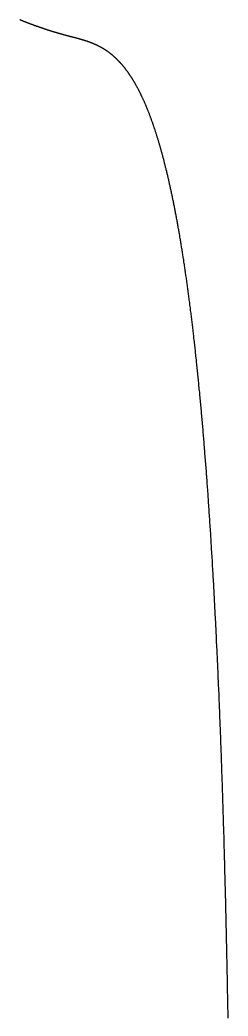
# Model space of a CAD drawing. Header units: millimetres. Extents: x 88 to 97873, y 32 to 55088.
# Drawn here: x 48000.1 to 48021.3, y 5044 to 5145.4 of the extents above; entities that cross this region are included whole.
import ezdxf

# ---------------------------------------------------------------- set-up
doc = ezdxf.new("R2010")
doc.units = ezdxf.units.MM
doc.header["$LTSCALE"] = 0.3

msp = doc.modelspace()

# ---------------------------------------------------------------- linework, layer by layer
for p, q in [((48000.11, 5145.39), (48000.09, 5145.4)), ((48000.14, 5145.38), (48000.11, 5145.39)), ((48000.16, 5145.38), (48000.14, 5145.38)), ((48000.18, 5145.37), (48000.16, 5145.38)), ((48000.2, 5145.36), (48000.18, 5145.37)), ((48000.22, 5145.35), (48000.2, 5145.36)), ((48000.24, 5145.34), (48000.22, 5145.35)), ((48000.26, 5145.33), (48000.24, 5145.34)), ((48000.28, 5145.33), (48000.26, 5145.33)), ((48000.3, 5145.32), (48000.28, 5145.33)), ((48000.32, 5145.31), (48000.3, 5145.32)), ((48000.34, 5145.3), (48000.32, 5145.31)), ((48000.36, 5145.29), (48000.34, 5145.3)), ((48000.38, 5145.29), (48000.36, 5145.29)), ((48000.4, 5145.28), (48000.38, 5145.29)), ((48000.42, 5145.27), (48000.4, 5145.28)), ((48000.44, 5145.26), (48000.42, 5145.27)), ((48000.46, 5145.25), (48000.44, 5145.26)), ((48000.48, 5145.24), (48000.46, 5145.25)), ((48000.5, 5145.24), (48000.48, 5145.24)), ((48000.52, 5145.23), (48000.5, 5145.24)), ((48000.54, 5145.22), (48000.52, 5145.23)), ((48000.56, 5145.21), (48000.54, 5145.22)), ((48000.59, 5145.2), (48000.56, 5145.21)), ((48000.61, 5145.2), (48000.59, 5145.2)), ((48000.63, 5145.19), (48000.61, 5145.2)), ((48000.65, 5145.18), (48000.63, 5145.19)), ((48000.67, 5145.17), (48000.65, 5145.18)), ((48000.69, 5145.16), (48000.67, 5145.17)), ((48000.71, 5145.16), (48000.69, 5145.16)), ((48000.73, 5145.15), (48000.71, 5145.16)), ((48000.75, 5145.14), (48000.73, 5145.15)), ((48000.77, 5145.13), (48000.75, 5145.14)), ((48000.79, 5145.12), (48000.77, 5145.13)), ((48000.81, 5145.12), (48000.79, 5145.12)), ((48000.83, 5145.11), (48000.81, 5145.12)), ((48000.85, 5145.1), (48000.83, 5145.11)), ((48000.87, 5145.09), (48000.85, 5145.1)), ((48000.89, 5145.08), (48000.87, 5145.09)), ((48000.92, 5145.08), (48000.89, 5145.08)), ((48000.94, 5145.07), (48000.92, 5145.08)), ((48000.96, 5145.06), (48000.94, 5145.07)), ((48000.98, 5145.05), (48000.96, 5145.06)), ((48001, 5145.04), (48000.98, 5145.05)), ((48001.02, 5145.04), (48001, 5145.04)), ((48001.04, 5145.03), (48001.02, 5145.04)), ((48001.06, 5145.02), (48001.04, 5145.03)), ((48001.08, 5145.01), (48001.06, 5145.02)), ((48001.1, 5145.01), (48001.08, 5145.01)), ((48001.12, 5145), (48001.1, 5145.01)), ((48001.14, 5144.99), (48001.12, 5145)), ((48001.16, 5144.98), (48001.14, 5144.99)), ((48001.19, 5144.97), (48001.16, 5144.98)), ((48001.21, 5144.97), (48001.19, 5144.97)), ((48001.23, 5144.96), (48001.21, 5144.97)), ((48001.25, 5144.95), (48001.23, 5144.96)), ((48001.27, 5144.94), (48001.25, 5144.95)), ((48001.29, 5144.94), (48001.27, 5144.94)), ((48001.31, 5144.93), (48001.29, 5144.94)), ((48001.33, 5144.92), (48001.31, 5144.93)), ((48001.35, 5144.91), (48001.33, 5144.92)), ((48001.37, 5144.9), (48001.35, 5144.91)), ((48001.39, 5144.9), (48001.37, 5144.9)), ((48001.42, 5144.89), (48001.39, 5144.9)), ((48001.44, 5144.88), (48001.42, 5144.89)), ((48001.46, 5144.87), (48001.44, 5144.88)), ((48001.48, 5144.87), (48001.46, 5144.87)), ((48001.5, 5144.86), (48001.48, 5144.87)), ((48001.52, 5144.85), (48001.5, 5144.86)), ((48001.54, 5144.84), (48001.52, 5144.85)), ((48001.56, 5144.84), (48001.54, 5144.84)), ((48001.58, 5144.83), (48001.56, 5144.84)), ((48001.6, 5144.82), (48001.58, 5144.83)), ((48001.63, 5144.81), (48001.6, 5144.82)), ((48001.65, 5144.8), (48001.63, 5144.81)), ((48001.67, 5144.8), (48001.65, 5144.8)), ((48001.69, 5144.79), (48001.67, 5144.8)), ((48001.71, 5144.78), (48001.69, 5144.79)), ((48001.73, 5144.77), (48001.71, 5144.78)), ((48001.75, 5144.77), (48001.73, 5144.77)), ((48001.77, 5144.76), (48001.75, 5144.77)), ((48001.79, 5144.75), (48001.77, 5144.76)), ((48001.82, 5144.74), (48001.79, 5144.75)), ((48001.84, 5144.74), (48001.82, 5144.74)), ((48001.86, 5144.73), (48001.84, 5144.74)), ((48001.88, 5144.72), (48001.86, 5144.73)), ((48001.9, 5144.71), (48001.88, 5144.72)), ((48001.92, 5144.71), (48001.9, 5144.71)), ((48001.94, 5144.7), (48001.92, 5144.71)), ((48001.96, 5144.69), (48001.94, 5144.7)), ((48001.99, 5144.68), (48001.96, 5144.69)), ((48002.01, 5144.68), (48001.99, 5144.68)), ((48002.03, 5144.67), (48002.01, 5144.68)), ((48002.05, 5144.66), (48002.03, 5144.67)), ((48002.07, 5144.65), (48002.05, 5144.66)), ((48002.09, 5144.65), (48002.07, 5144.65)), ((48002.11, 5144.64), (48002.09, 5144.65)), ((48002.13, 5144.63), (48002.11, 5144.64)), ((48002.16, 5144.63), (48002.13, 5144.63)), ((48002.18, 5144.62), (48002.16, 5144.63)), ((48002.2, 5144.61), (48002.18, 5144.62)), ((48002.22, 5144.6), (48002.2, 5144.61)), ((48002.24, 5144.6), (48002.22, 5144.6)), ((48002.26, 5144.59), (48002.24, 5144.6)), ((48002.28, 5144.58), (48002.26, 5144.59)), ((48002.3, 5144.57), (48002.28, 5144.58)), ((48002.33, 5144.57), (48002.3, 5144.57)), ((48002.35, 5144.56), (48002.33, 5144.57)), ((48002.37, 5144.55), (48002.35, 5144.56)), ((48002.39, 5144.54), (48002.37, 5144.55)), ((48002.41, 5144.54), (48002.39, 5144.54)), ((48002.43, 5144.53), (48002.41, 5144.54)), ((48002.45, 5144.52), (48002.43, 5144.53)), ((48002.48, 5144.52), (48002.45, 5144.52)), ((48002.5, 5144.51), (48002.48, 5144.52)), ((48002.52, 5144.5), (48002.5, 5144.51)), ((48002.54, 5144.49), (48002.52, 5144.5)), ((48002.56, 5144.49), (48002.54, 5144.49)), ((48002.58, 5144.48), (48002.56, 5144.49)), ((48002.6, 5144.47), (48002.58, 5144.48)), ((48002.63, 5144.47), (48002.6, 5144.47)), ((48002.65, 5144.46), (48002.63, 5144.47)), ((48002.67, 5144.45), (48002.65, 5144.46)), ((48002.69, 5144.44), (48002.67, 5144.45)), ((48002.71, 5144.44), (48002.69, 5144.44)), ((48002.73, 5144.43), (48002.71, 5144.44)), ((48002.76, 5144.42), (48002.73, 5144.43)), ((48002.78, 5144.42), (48002.76, 5144.42)), ((48002.8, 5144.41), (48002.78, 5144.42)), ((48002.82, 5144.4), (48002.8, 5144.41)), ((48002.84, 5144.39), (48002.82, 5144.4)), ((48002.86, 5144.39), (48002.84, 5144.39)), ((48002.89, 5144.38), (48002.86, 5144.39)), ((48002.91, 5144.37), (48002.89, 5144.38)), ((48002.93, 5144.37), (48002.91, 5144.37)), ((48002.95, 5144.36), (48002.93, 5144.37)), ((48002.97, 5144.35), (48002.95, 5144.36)), ((48002.99, 5144.35), (48002.97, 5144.35)), ((48003.02, 5144.34), (48002.99, 5144.35)), ((48003.04, 5144.33), (48003.02, 5144.34)), ((48003.06, 5144.32), (48003.04, 5144.33)), ((48003.08, 5144.32), (48003.06, 5144.32)), ((48003.1, 5144.31), (48003.08, 5144.32)), ((48003.12, 5144.3), (48003.1, 5144.31)), ((48003.15, 5144.3), (48003.12, 5144.3)), ((48003.17, 5144.29), (48003.15, 5144.3)), ((48003.19, 5144.28), (48003.17, 5144.29)), ((48003.21, 5144.28), (48003.19, 5144.28)), ((48003.23, 5144.27), (48003.21, 5144.28)), ((48003.25, 5144.26), (48003.23, 5144.27)), ((48003.28, 5144.26), (48003.25, 5144.26)), ((48003.3, 5144.25), (48003.28, 5144.26)), ((48003.32, 5144.24), (48003.3, 5144.25)), ((48003.34, 5144.23), (48003.32, 5144.24)), ((48003.36, 5144.23), (48003.34, 5144.23)), ((48003.39, 5144.22), (48003.36, 5144.23)), ((48003.41, 5144.21), (48003.39, 5144.22)), ((48003.43, 5144.21), (48003.41, 5144.21)), ((48003.45, 5144.2), (48003.43, 5144.21)), ((48003.47, 5144.19), (48003.45, 5144.2)), ((48003.49, 5144.19), (48003.47, 5144.19)), ((48003.52, 5144.18), (48003.49, 5144.19)), ((48003.54, 5144.17), (48003.52, 5144.18)), ((48003.56, 5144.17), (48003.54, 5144.17)), ((48003.58, 5144.16), (48003.56, 5144.17)), ((48003.6, 5144.15), (48003.58, 5144.16)), ((48003.63, 5144.15), (48003.6, 5144.15)), ((48003.65, 5144.14), (48003.63, 5144.15)), ((48003.67, 5144.13), (48003.65, 5144.14)), ((48003.69, 5144.13), (48003.67, 5144.13)), ((48003.71, 5144.12), (48003.69, 5144.13)), ((48003.74, 5144.11), (48003.71, 5144.12)), ((48003.76, 5144.11), (48003.74, 5144.11)), ((48003.78, 5144.1), (48003.76, 5144.11)), ((48003.8, 5144.09), (48003.78, 5144.1)), ((48003.82, 5144.09), (48003.8, 5144.09)), ((48003.85, 5144.08), (48003.82, 5144.09)), ((48003.87, 5144.07), (48003.85, 5144.08)), ((48003.89, 5144.07), (48003.87, 5144.07)), ((48003.91, 5144.06), (48003.89, 5144.07)), ((48003.93, 5144.06), (48003.91, 5144.06)), ((48003.96, 5144.05), (48003.93, 5144.06)), ((48003.98, 5144.04), (48003.96, 5144.05)), ((48004, 5144.04), (48003.98, 5144.04)), ((48004.02, 5144.03), (48004, 5144.04)), ((48004.04, 5144.02), (48004.02, 5144.03)), ((48004.07, 5144.02), (48004.04, 5144.02)), ((48004.09, 5144.01), (48004.07, 5144.02)), ((48004.11, 5144), (48004.09, 5144.01)), ((48004.13, 5144), (48004.11, 5144)), ((48004.16, 5143.99), (48004.13, 5144)), ((48004.18, 5143.98), (48004.16, 5143.99)), ((48004.2, 5143.98), (48004.18, 5143.98)), ((48004.22, 5143.97), (48004.2, 5143.98)), ((48004.24, 5143.96), (48004.22, 5143.97)), ((48004.27, 5143.96), (48004.24, 5143.96)), ((48004.29, 5143.95), (48004.27, 5143.96)), ((48004.31, 5143.95), (48004.29, 5143.95)), ((48004.33, 5143.94), (48004.31, 5143.95)), ((48004.36, 5143.93), (48004.33, 5143.94)), ((48004.38, 5143.93), (48004.36, 5143.93)), ((48004.4, 5143.92), (48004.38, 5143.93)), ((48004.42, 5143.91), (48004.4, 5143.92)), ((48004.44, 5143.91), (48004.42, 5143.91)), ((48004.47, 5143.9), (48004.44, 5143.91)), ((48004.49, 5143.9), (48004.47, 5143.9)), ((48004.51, 5143.89), (48004.49, 5143.9)), ((48004.53, 5143.88), (48004.51, 5143.89)), ((48004.56, 5143.88), (48004.53, 5143.88)), ((48004.58, 5143.87), (48004.56, 5143.88)), ((48004.6, 5143.86), (48004.58, 5143.87)), ((48004.62, 5143.86), (48004.6, 5143.86)), ((48004.65, 5143.85), (48004.62, 5143.86)), ((48004.67, 5143.85), (48004.65, 5143.85)), ((48004.69, 5143.84), (48004.67, 5143.85)), ((48004.71, 5143.83), (48004.69, 5143.84)), ((48004.73, 5143.83), (48004.71, 5143.83)), ((48004.76, 5143.82), (48004.73, 5143.83)), ((48004.78, 5143.82), (48004.76, 5143.82)), ((48004.8, 5143.81), (48004.78, 5143.82)), ((48004.82, 5143.8), (48004.8, 5143.81)), ((48004.85, 5143.8), (48004.82, 5143.8)), ((48004.87, 5143.79), (48004.85, 5143.8)), ((48004.89, 5143.79), (48004.87, 5143.79)), ((48004.91, 5143.78), (48004.89, 5143.79)), ((48004.94, 5143.77), (48004.91, 5143.78)), ((48004.96, 5143.77), (48004.94, 5143.77)), ((48004.98, 5143.76), (48004.96, 5143.77)), ((48005, 5143.76), (48004.98, 5143.76)), ((48005.03, 5143.75), (48005, 5143.76)), ((48005.05, 5143.74), (48005.03, 5143.75)), ((48005.07, 5143.74), (48005.05, 5143.74)), ((48005.09, 5143.73), (48005.07, 5143.74)), ((48005.12, 5143.73), (48005.09, 5143.73)), ((48005.14, 5143.72), (48005.12, 5143.73)), ((48005.16, 5143.71), (48005.14, 5143.72)), ((48005.18, 5143.71), (48005.16, 5143.71)), ((48005.21, 5143.7), (48005.18, 5143.71)), ((48005.23, 5143.7), (48005.21, 5143.7)), ((48005.25, 5143.69), (48005.23, 5143.7)), ((48005.28, 5143.68), (48005.25, 5143.69)), ((48005.3, 5143.68), (48005.28, 5143.68)), ((48005.32, 5143.67), (48005.3, 5143.68)), ((48005.34, 5143.67), (48005.32, 5143.67)), ((48005.37, 5143.66), (48005.34, 5143.67)), ((48005.39, 5143.66), (48005.37, 5143.66)), ((48005.41, 5143.65), (48005.39, 5143.66)), ((48005.43, 5143.64), (48005.41, 5143.65)), ((48005.46, 5143.64), (48005.43, 5143.64)), ((48005.48, 5143.63), (48005.46, 5143.64)), ((48005.5, 5143.63), (48005.48, 5143.63)), ((48005.52, 5143.62), (48005.5, 5143.63)), ((48005.55, 5143.61), (48005.52, 5143.62)), ((48005.57, 5143.61), (48005.55, 5143.61)), ((48005.59, 5143.6), (48005.57, 5143.61)), ((48005.62, 5143.6), (48005.59, 5143.6)), ((48005.64, 5143.59), (48005.62, 5143.6)), ((48005.66, 5143.59), (48005.64, 5143.59)), ((48005.68, 5143.58), (48005.66, 5143.59)), ((48005.71, 5143.57), (48005.68, 5143.58)), ((48005.73, 5143.57), (48005.71, 5143.57)), ((48005.75, 5143.56), (48005.73, 5143.57)), ((48005.78, 5143.56), (48005.75, 5143.56)), ((48005.8, 5143.55), (48005.78, 5143.56)), ((48005.82, 5143.54), (48005.8, 5143.55)), ((48005.84, 5143.54), (48005.82, 5143.54)), ((48005.87, 5143.53), (48005.84, 5143.54)), ((48005.89, 5143.53), (48005.87, 5143.53)), ((48005.91, 5143.52), (48005.89, 5143.53)), ((48005.93, 5143.51), (48005.91, 5143.52)), ((48005.96, 5143.51), (48005.93, 5143.51)), ((48005.98, 5143.5), (48005.96, 5143.51)), ((48006, 5143.5), (48005.98, 5143.5)), ((48006.03, 5143.49), (48006, 5143.5)), ((48006.05, 5143.48), (48006.03, 5143.49)), ((48006.07, 5143.48), (48006.05, 5143.48)), ((48006.09, 5143.47), (48006.07, 5143.48)), ((48006.12, 5143.46), (48006.09, 5143.47)), ((48006.14, 5143.46), (48006.12, 5143.46)), ((48006.16, 5143.45), (48006.14, 5143.46)), ((48006.19, 5143.45), (48006.16, 5143.45)), ((48006.21, 5143.44), (48006.19, 5143.45)), ((48006.23, 5143.43), (48006.21, 5143.44)), ((48006.26, 5143.43), (48006.23, 5143.43)), ((48006.28, 5143.42), (48006.26, 5143.43)), ((48006.3, 5143.41), (48006.28, 5143.42)), ((48006.32, 5143.41), (48006.3, 5143.41)), ((48006.35, 5143.4), (48006.32, 5143.41)), ((48006.37, 5143.39), (48006.35, 5143.4)), ((48006.39, 5143.39), (48006.37, 5143.39)), ((48006.42, 5143.38), (48006.39, 5143.39)), ((48006.44, 5143.37), (48006.42, 5143.38)), ((48006.46, 5143.37), (48006.44, 5143.37)), ((48006.48, 5143.36), (48006.46, 5143.37)), ((48006.51, 5143.35), (48006.48, 5143.36)), ((48006.53, 5143.35), (48006.51, 5143.35)), ((48006.55, 5143.34), (48006.53, 5143.35)), ((48006.58, 5143.33), (48006.55, 5143.34)), ((48006.6, 5143.33), (48006.58, 5143.33)), ((48006.62, 5143.32), (48006.6, 5143.33)), ((48006.65, 5143.31), (48006.62, 5143.32)), ((48006.67, 5143.3), (48006.65, 5143.31)), ((48006.69, 5143.3), (48006.67, 5143.3)), ((48006.71, 5143.29), (48006.69, 5143.3)), ((48006.74, 5143.28), (48006.71, 5143.29)), ((48006.76, 5143.28), (48006.74, 5143.28)), ((48006.78, 5143.27), (48006.76, 5143.28)), ((48006.81, 5143.26), (48006.78, 5143.27)), ((48006.83, 5143.25), (48006.81, 5143.26)), ((48006.85, 5143.25), (48006.83, 5143.25)), ((48006.88, 5143.24), (48006.85, 5143.25)), ((48006.9, 5143.23), (48006.88, 5143.24)), ((48006.92, 5143.22), (48006.9, 5143.23)), ((48006.95, 5143.22), (48006.92, 5143.22)), ((48006.97, 5143.21), (48006.95, 5143.22)), ((48006.99, 5143.2), (48006.97, 5143.21)), ((48007.01, 5143.19), (48006.99, 5143.2)), ((48007.04, 5143.18), (48007.01, 5143.19)), ((48007.06, 5143.18), (48007.04, 5143.18)), ((48007.08, 5143.17), (48007.06, 5143.18)), ((48007.11, 5143.16), (48007.08, 5143.17)), ((48007.13, 5143.15), (48007.11, 5143.16)), ((48007.15, 5143.14), (48007.13, 5143.15)), ((48007.18, 5143.14), (48007.15, 5143.14)), ((48007.2, 5143.13), (48007.18, 5143.14)), ((48007.22, 5143.12), (48007.2, 5143.13)), ((48007.25, 5143.11), (48007.22, 5143.12)), ((48007.27, 5143.1), (48007.25, 5143.11)), ((48007.29, 5143.09), (48007.27, 5143.1)), ((48007.32, 5143.08), (48007.29, 5143.09)), ((48007.34, 5143.08), (48007.32, 5143.08)), ((48007.36, 5143.07), (48007.34, 5143.08)), ((48007.38, 5143.06), (48007.36, 5143.07)), ((48007.41, 5143.05), (48007.38, 5143.06)), ((48007.43, 5143.04), (48007.41, 5143.05)), ((48007.45, 5143.03), (48007.43, 5143.04)), ((48007.48, 5143.02), (48007.45, 5143.03)), ((48007.5, 5143.01), (48007.48, 5143.02)), ((48007.52, 5143), (48007.5, 5143.01)), ((48007.55, 5142.99), (48007.52, 5143)), ((48007.57, 5142.98), (48007.55, 5142.99)), ((48007.59, 5142.97), (48007.57, 5142.98)), ((48007.62, 5142.96), (48007.59, 5142.97)), ((48007.64, 5142.95), (48007.62, 5142.96)), ((48007.66, 5142.94), (48007.64, 5142.95)), ((48007.69, 5142.93), (48007.66, 5142.94)), ((48007.71, 5142.92), (48007.69, 5142.93)), ((48007.73, 5142.91), (48007.71, 5142.92)), ((48007.76, 5142.9), (48007.73, 5142.91)), ((48007.78, 5142.89), (48007.76, 5142.9)), ((48007.8, 5142.88), (48007.78, 5142.89)), ((48007.82, 5142.87), (48007.8, 5142.88)), ((48007.85, 5142.86), (48007.82, 5142.87)), ((48007.87, 5142.85), (48007.85, 5142.86)), ((48007.89, 5142.84), (48007.87, 5142.85)), ((48007.92, 5142.83), (48007.89, 5142.84)), ((48007.94, 5142.82), (48007.92, 5142.83)), ((48007.96, 5142.81), (48007.94, 5142.82)), ((48007.99, 5142.8), (48007.96, 5142.81)), ((48008.01, 5142.79), (48007.99, 5142.8)), ((48008.03, 5142.77), (48008.01, 5142.79)), ((48008.06, 5142.76), (48008.03, 5142.77)), ((48008.08, 5142.75), (48008.06, 5142.76)), ((48008.1, 5142.74), (48008.08, 5142.75)), ((48008.13, 5142.73), (48008.1, 5142.74)), ((48008.15, 5142.72), (48008.13, 5142.73)), ((48008.17, 5142.7), (48008.15, 5142.72)), ((48008.2, 5142.69), (48008.17, 5142.7)), ((48008.22, 5142.68), (48008.2, 5142.69)), ((48008.24, 5142.67), (48008.22, 5142.68)), ((48008.27, 5142.66), (48008.24, 5142.67)), ((48008.29, 5142.64), (48008.27, 5142.66)), ((48008.31, 5142.63), (48008.29, 5142.64)), ((48008.34, 5142.62), (48008.31, 5142.63)), ((48008.36, 5142.61), (48008.34, 5142.62)), ((48008.38, 5142.59), (48008.36, 5142.61)), ((48008.4, 5142.58), (48008.38, 5142.59)), ((48008.43, 5142.57), (48008.4, 5142.58)), ((48008.45, 5142.55), (48008.43, 5142.57)), ((48008.47, 5142.54), (48008.45, 5142.55)), ((48008.5, 5142.53), (48008.47, 5142.54)), ((48008.52, 5142.51), (48008.5, 5142.53)), ((48008.54, 5142.5), (48008.52, 5142.51)), ((48008.57, 5142.49), (48008.54, 5142.5)), ((48008.59, 5142.47), (48008.57, 5142.49)), ((48008.61, 5142.46), (48008.59, 5142.47)), ((48008.64, 5142.44), (48008.61, 5142.46)), ((48008.66, 5142.43), (48008.64, 5142.44)), ((48008.68, 5142.42), (48008.66, 5142.43)), ((48008.71, 5142.4), (48008.68, 5142.42)), ((48008.73, 5142.39), (48008.71, 5142.4)), ((48008.75, 5142.37), (48008.73, 5142.39)), ((48008.78, 5142.36), (48008.75, 5142.37)), ((48008.8, 5142.34), (48008.78, 5142.36)), ((48008.82, 5142.33), (48008.8, 5142.34)), ((48008.85, 5142.31), (48008.82, 5142.33)), ((48008.87, 5142.3), (48008.85, 5142.31)), ((48008.89, 5142.28), (48008.87, 5142.3)), ((48008.91, 5142.27), (48008.89, 5142.28)), ((48008.94, 5142.25), (48008.91, 5142.27)), ((48008.96, 5142.23), (48008.94, 5142.25)), ((48008.98, 5142.22), (48008.96, 5142.23)), ((48009.01, 5142.2), (48008.98, 5142.22)), ((48009.03, 5142.19), (48009.01, 5142.2)), ((48009.05, 5142.17), (48009.03, 5142.19)), ((48009.08, 5142.15), (48009.05, 5142.17)), ((48009.1, 5142.14), (48009.08, 5142.15)), ((48009.12, 5142.12), (48009.1, 5142.14)), ((48009.15, 5142.1), (48009.12, 5142.12)), ((48009.17, 5142.09), (48009.15, 5142.1)), ((48009.19, 5142.07), (48009.17, 5142.09)), ((48009.22, 5142.05), (48009.19, 5142.07)), ((48009.24, 5142.03), (48009.22, 5142.05)), ((48009.26, 5142.02), (48009.24, 5142.03)), ((48009.29, 5142), (48009.26, 5142.02)), ((48009.31, 5141.98), (48009.29, 5142)), ((48009.33, 5141.96), (48009.31, 5141.98)), ((48009.36, 5141.94), (48009.33, 5141.96)), ((48009.38, 5141.93), (48009.36, 5141.94)), ((48009.4, 5141.91), (48009.38, 5141.93)), ((48009.42, 5141.89), (48009.4, 5141.91)), ((48009.45, 5141.87), (48009.42, 5141.89)), ((48009.47, 5141.85), (48009.45, 5141.87)), ((48009.49, 5141.83), (48009.47, 5141.85)), ((48009.52, 5141.81), (48009.49, 5141.83)), ((48009.54, 5141.79), (48009.52, 5141.81)), ((48009.56, 5141.77), (48009.54, 5141.79)), ((48009.59, 5141.75), (48009.56, 5141.77)), ((48009.61, 5141.73), (48009.59, 5141.75)), ((48009.63, 5141.71), (48009.61, 5141.73)), ((48009.66, 5141.69), (48009.63, 5141.71)), ((48009.68, 5141.67), (48009.66, 5141.69)), ((48009.7, 5141.65), (48009.68, 5141.67)), ((48009.72, 5141.63), (48009.7, 5141.65)), ((48009.75, 5141.61), (48009.72, 5141.63)), ((48009.77, 5141.59), (48009.75, 5141.61)), ((48009.79, 5141.57), (48009.77, 5141.59)), ((48009.82, 5141.55), (48009.79, 5141.57)), ((48009.84, 5141.53), (48009.82, 5141.55)), ((48009.86, 5141.51), (48009.84, 5141.53)), ((48009.89, 5141.48), (48009.86, 5141.51)), ((48009.91, 5141.46), (48009.89, 5141.48)), ((48009.93, 5141.44), (48009.91, 5141.46)), ((48009.96, 5141.42), (48009.93, 5141.44)), ((48009.98, 5141.4), (48009.96, 5141.42)), ((48010, 5141.37), (48009.98, 5141.4)), ((48010.02, 5141.35), (48010, 5141.37)), ((48010.05, 5141.33), (48010.02, 5141.35)), ((48010.07, 5141.3), (48010.05, 5141.33)), ((48010.09, 5141.28), (48010.07, 5141.3)), ((48010.12, 5141.26), (48010.09, 5141.28)), ((48010.14, 5141.23), (48010.12, 5141.26)), ((48010.16, 5141.21), (48010.14, 5141.23)), ((48010.19, 5141.19), (48010.16, 5141.21)), ((48010.21, 5141.16), (48010.19, 5141.19)), ((48010.23, 5141.14), (48010.21, 5141.16)), ((48010.25, 5141.11), (48010.23, 5141.14)), ((48010.28, 5141.09), (48010.25, 5141.11)), ((48010.3, 5141.06), (48010.28, 5141.09)), ((48010.32, 5141.04), (48010.3, 5141.06)), ((48010.35, 5141.01), (48010.32, 5141.04)), ((48010.37, 5140.99), (48010.35, 5141.01)), ((48010.39, 5140.96), (48010.37, 5140.99)), ((48010.42, 5140.94), (48010.39, 5140.96)), ((48010.44, 5140.91), (48010.42, 5140.94)), ((48010.46, 5140.89), (48010.44, 5140.91)), ((48010.48, 5140.86), (48010.46, 5140.89)), ((48010.51, 5140.83), (48010.48, 5140.86)), ((48010.53, 5140.81), (48010.51, 5140.83)), ((48010.55, 5140.78), (48010.53, 5140.81)), ((48010.58, 5140.75), (48010.55, 5140.78)), ((48010.6, 5140.72), (48010.58, 5140.75)), ((48010.62, 5140.7), (48010.6, 5140.72)), ((48010.65, 5140.67), (48010.62, 5140.7)), ((48010.67, 5140.64), (48010.65, 5140.67)), ((48010.69, 5140.61), (48010.67, 5140.64)), ((48010.71, 5140.59), (48010.69, 5140.61)), ((48010.74, 5140.56), (48010.71, 5140.59)), ((48010.76, 5140.53), (48010.74, 5140.56)), ((48010.78, 5140.5), (48010.76, 5140.53)), ((48010.81, 5140.47), (48010.78, 5140.5)), ((48010.83, 5140.44), (48010.81, 5140.47)), ((48010.85, 5140.41), (48010.83, 5140.44)), ((48010.87, 5140.38), (48010.85, 5140.41)), ((48010.9, 5140.35), (48010.87, 5140.38)), ((48010.92, 5140.32), (48010.9, 5140.35)), ((48010.94, 5140.29), (48010.92, 5140.32)), ((48010.96, 5140.26), (48010.94, 5140.29)), ((48010.99, 5140.23), (48010.96, 5140.26)), ((48011.01, 5140.2), (48010.99, 5140.23)), ((48011.03, 5140.17), (48011.01, 5140.2)), ((48011.06, 5140.14), (48011.03, 5140.17)), ((48011.08, 5140.11), (48011.06, 5140.14)), ((48011.1, 5140.08), (48011.08, 5140.11)), ((48011.12, 5140.04), (48011.1, 5140.08)), ((48011.15, 5140.01), (48011.12, 5140.04)), ((48011.17, 5139.98), (48011.15, 5140.01)), ((48011.19, 5139.95), (48011.17, 5139.98)), ((48011.22, 5139.91), (48011.19, 5139.95)), ((48011.24, 5139.88), (48011.22, 5139.91)), ((48011.26, 5139.85), (48011.24, 5139.88)), ((48011.28, 5139.82), (48011.26, 5139.85)), ((48011.31, 5139.78), (48011.28, 5139.82)), ((48011.33, 5139.75), (48011.31, 5139.78)), ((48011.35, 5139.71), (48011.33, 5139.75)), ((48011.37, 5139.68), (48011.35, 5139.71)), ((48011.4, 5139.65), (48011.37, 5139.68)), ((48011.42, 5139.61), (48011.4, 5139.65)), ((48011.44, 5139.58), (48011.42, 5139.61)), ((48011.46, 5139.54), (48011.44, 5139.58)), ((48011.49, 5139.51), (48011.46, 5139.54)), ((48011.51, 5139.47), (48011.49, 5139.51)), ((48011.53, 5139.43), (48011.51, 5139.47)), ((48011.56, 5139.4), (48011.53, 5139.43)), ((48011.58, 5139.36), (48011.56, 5139.4)), ((48011.6, 5139.33), (48011.58, 5139.36)), ((48011.62, 5139.29), (48011.6, 5139.33)), ((48011.65, 5139.25), (48011.62, 5139.29)), ((48011.67, 5139.22), (48011.65, 5139.25)), ((48011.69, 5139.18), (48011.67, 5139.22)), ((48011.71, 5139.14), (48011.69, 5139.18)), ((48011.74, 5139.1), (48011.71, 5139.14)), ((48011.76, 5139.06), (48011.74, 5139.1)), ((48011.78, 5139.03), (48011.76, 5139.06)), ((48011.8, 5138.99), (48011.78, 5139.03)), ((48011.83, 5138.95), (48011.8, 5138.99)), ((48011.85, 5138.91), (48011.83, 5138.95)), ((48011.87, 5138.87), (48011.85, 5138.91)), ((48011.89, 5138.83), (48011.87, 5138.87)), ((48011.92, 5138.79), (48011.89, 5138.83)), ((48011.94, 5138.75), (48011.92, 5138.79)), ((48011.96, 5138.71), (48011.94, 5138.75)), ((48011.98, 5138.67), (48011.96, 5138.71)), ((48012.01, 5138.63), (48011.98, 5138.67)), ((48012.03, 5138.59), (48012.01, 5138.63)), ((48012.05, 5138.55), (48012.03, 5138.59)), ((48012.07, 5138.51), (48012.05, 5138.55)), ((48012.09, 5138.47), (48012.07, 5138.51)), ((48012.12, 5138.42), (48012.09, 5138.47)), ((48012.14, 5138.38), (48012.12, 5138.42)), ((48012.16, 5138.34), (48012.14, 5138.38)), ((48012.18, 5138.3), (48012.16, 5138.34)), ((48012.21, 5138.25), (48012.18, 5138.3)), ((48012.23, 5138.21), (48012.21, 5138.25)), ((48012.25, 5138.17), (48012.23, 5138.21)), ((48012.27, 5138.12), (48012.25, 5138.17)), ((48012.3, 5138.08), (48012.27, 5138.12)), ((48012.32, 5138.03), (48012.3, 5138.08)), ((48012.34, 5137.99), (48012.32, 5138.03)), ((48012.36, 5137.95), (48012.34, 5137.99)), ((48012.38, 5137.9), (48012.36, 5137.95)), ((48012.41, 5137.86), (48012.38, 5137.9)), ((48012.43, 5137.81), (48012.41, 5137.86)), ((48012.45, 5137.76), (48012.43, 5137.81)), ((48012.47, 5137.72), (48012.45, 5137.76)), ((48012.5, 5137.67), (48012.47, 5137.72)), ((48012.52, 5137.63), (48012.5, 5137.67)), ((48012.54, 5137.58), (48012.52, 5137.63)), ((48012.56, 5137.53), (48012.54, 5137.58)), ((48012.58, 5137.48), (48012.56, 5137.53)), ((48012.61, 5137.44), (48012.58, 5137.48)), ((48012.63, 5137.39), (48012.61, 5137.44)), ((48012.65, 5137.34), (48012.63, 5137.39)), ((48012.67, 5137.29), (48012.65, 5137.34)), ((48012.7, 5137.24), (48012.67, 5137.29)), ((48012.72, 5137.2), (48012.7, 5137.24)), ((48012.74, 5137.15), (48012.72, 5137.2)), ((48012.76, 5137.1), (48012.74, 5137.15)), ((48012.78, 5137.05), (48012.76, 5137.1)), ((48012.81, 5137), (48012.78, 5137.05)), ((48012.83, 5136.95), (48012.81, 5137)), ((48012.85, 5136.9), (48012.83, 5136.95)), ((48012.87, 5136.85), (48012.85, 5136.9)), ((48012.89, 5136.79), (48012.87, 5136.85)), ((48012.92, 5136.74), (48012.89, 5136.79)), ((48012.94, 5136.69), (48012.92, 5136.74)), ((48012.96, 5136.64), (48012.94, 5136.69)), ((48012.98, 5136.59), (48012.96, 5136.64)), ((48013, 5136.54), (48012.98, 5136.59)), ((48013.02, 5136.48), (48013, 5136.54)), ((48013.05, 5136.43), (48013.02, 5136.48)), ((48013.07, 5136.38), (48013.05, 5136.43)), ((48013.09, 5136.32), (48013.07, 5136.38)), ((48013.11, 5136.27), (48013.09, 5136.32)), ((48013.13, 5136.21), (48013.11, 5136.27)), ((48013.16, 5136.16), (48013.13, 5136.21)), ((48013.18, 5136.11), (48013.16, 5136.16)), ((48013.2, 5136.05), (48013.18, 5136.11)), ((48013.22, 5136), (48013.2, 5136.05)), ((48013.24, 5135.94), (48013.22, 5136)), ((48013.26, 5135.88), (48013.24, 5135.94)), ((48013.29, 5135.83), (48013.26, 5135.88)), ((48013.31, 5135.77), (48013.29, 5135.83)), ((48013.33, 5135.71), (48013.31, 5135.77)), ((48013.35, 5135.66), (48013.33, 5135.71)), ((48013.37, 5135.6), (48013.35, 5135.66)), ((48013.39, 5135.54), (48013.37, 5135.6)), ((48013.42, 5135.48), (48013.39, 5135.54)), ((48013.44, 5135.43), (48013.42, 5135.48)), ((48013.46, 5135.37), (48013.44, 5135.43)), ((48013.48, 5135.31), (48013.46, 5135.37)), ((48013.5, 5135.25), (48013.48, 5135.31)), ((48013.52, 5135.19), (48013.5, 5135.25)), ((48013.55, 5135.13), (48013.52, 5135.19)), ((48013.57, 5135.07), (48013.55, 5135.13)), ((48013.59, 5135.01), (48013.57, 5135.07)), ((48013.61, 5134.95), (48013.59, 5135.01)), ((48013.63, 5134.89), (48013.61, 5134.95)), ((48013.65, 5134.83), (48013.63, 5134.89)), ((48013.68, 5134.77), (48013.65, 5134.83)), ((48013.7, 5134.7), (48013.68, 5134.77)), ((48013.72, 5134.64), (48013.7, 5134.7)), ((48013.74, 5134.58), (48013.72, 5134.64)), ((48013.76, 5134.52), (48013.74, 5134.58)), ((48013.78, 5134.45), (48013.76, 5134.52)), ((48013.8, 5134.39), (48013.78, 5134.45)), ((48013.83, 5134.33), (48013.8, 5134.39)), ((48013.85, 5134.26), (48013.83, 5134.33)), ((48013.87, 5134.2), (48013.85, 5134.26)), ((48013.89, 5134.13), (48013.87, 5134.2)), ((48013.91, 5134.07), (48013.89, 5134.13)), ((48013.93, 5134), (48013.91, 5134.07)), ((48013.95, 5133.94), (48013.93, 5134)), ((48013.97, 5133.87), (48013.95, 5133.94)), ((48014, 5133.8), (48013.97, 5133.87)), ((48014.02, 5133.74), (48014, 5133.8)), ((48014.04, 5133.67), (48014.02, 5133.74)), ((48014.06, 5133.6), (48014.04, 5133.67)), ((48014.08, 5133.54), (48014.06, 5133.6)), ((48014.1, 5133.47), (48014.08, 5133.54)), ((48014.12, 5133.4), (48014.1, 5133.47)), ((48014.14, 5133.33), (48014.12, 5133.4)), ((48014.16, 5133.26), (48014.14, 5133.33)), ((48014.19, 5133.19), (48014.16, 5133.26)), ((48014.21, 5133.12), (48014.19, 5133.19)), ((48014.23, 5133.05), (48014.21, 5133.12)), ((48014.25, 5132.98), (48014.23, 5133.05)), ((48014.27, 5132.91), (48014.25, 5132.98)), ((48014.29, 5132.84), (48014.27, 5132.91)), ((48014.31, 5132.77), (48014.29, 5132.84)), ((48014.33, 5132.7), (48014.31, 5132.77)), ((48014.35, 5132.63), (48014.33, 5132.7)), ((48014.38, 5132.55), (48014.35, 5132.63)), ((48014.4, 5132.48), (48014.38, 5132.55)), ((48014.42, 5132.41), (48014.4, 5132.48)), ((48014.44, 5132.34), (48014.42, 5132.41)), ((48014.46, 5132.26), (48014.44, 5132.34)), ((48014.48, 5132.19), (48014.46, 5132.26)), ((48014.5, 5132.11), (48014.48, 5132.19)), ((48014.52, 5132.04), (48014.5, 5132.11)), ((48014.54, 5131.97), (48014.52, 5132.04)), ((48014.56, 5131.89), (48014.54, 5131.97)), ((48014.58, 5131.81), (48014.56, 5131.89)), ((48014.6, 5131.74), (48014.58, 5131.81)), ((48014.63, 5131.66), (48014.6, 5131.74)), ((48014.65, 5131.59), (48014.63, 5131.66)), ((48014.67, 5131.51), (48014.65, 5131.59)), ((48014.69, 5131.43), (48014.67, 5131.51)), ((48014.71, 5131.35), (48014.69, 5131.43)), ((48014.73, 5131.28), (48014.71, 5131.35)), ((48014.75, 5131.2), (48014.73, 5131.28)), ((48014.77, 5131.12), (48014.75, 5131.2)), ((48014.79, 5131.04), (48014.77, 5131.12)), ((48014.81, 5130.96), (48014.79, 5131.04)), ((48014.83, 5130.88), (48014.81, 5130.96)), ((48014.85, 5130.8), (48014.83, 5130.88)), ((48014.87, 5130.72), (48014.85, 5130.8)), ((48014.89, 5130.64), (48014.87, 5130.72)), ((48014.91, 5130.56), (48014.89, 5130.64)), ((48014.93, 5130.48), (48014.91, 5130.56)), ((48014.95, 5130.39), (48014.93, 5130.48)), ((48014.98, 5130.31), (48014.95, 5130.39)), ((48015, 5130.23), (48014.98, 5130.31)), ((48015.02, 5130.15), (48015, 5130.23)), ((48015.04, 5130.06), (48015.02, 5130.15)), ((48015.06, 5129.98), (48015.04, 5130.06)), ((48015.08, 5129.89), (48015.06, 5129.98)), ((48015.1, 5129.81), (48015.08, 5129.89)), ((48015.12, 5129.73), (48015.1, 5129.81)), ((48015.14, 5129.64), (48015.12, 5129.73)), ((48015.16, 5129.55), (48015.14, 5129.64)), ((48015.18, 5129.47), (48015.16, 5129.55)), ((48015.2, 5129.38), (48015.18, 5129.47)), ((48015.22, 5129.3), (48015.2, 5129.38)), ((48015.24, 5129.21), (48015.22, 5129.3)), ((48015.26, 5129.12), (48015.24, 5129.21)), ((48015.28, 5129.03), (48015.26, 5129.12)), ((48015.3, 5128.95), (48015.28, 5129.03)), ((48015.32, 5128.86), (48015.3, 5128.95)), ((48015.34, 5128.77), (48015.32, 5128.86)), ((48015.36, 5128.68), (48015.34, 5128.77)), ((48015.38, 5128.59), (48015.36, 5128.68)), ((48015.4, 5128.5), (48015.38, 5128.59)), ((48015.42, 5128.41), (48015.4, 5128.5)), ((48015.44, 5128.32), (48015.42, 5128.41)), ((48015.46, 5128.23), (48015.44, 5128.32)), ((48015.48, 5128.13), (48015.46, 5128.23)), ((48015.5, 5128.04), (48015.48, 5128.13)), ((48015.52, 5127.95), (48015.5, 5128.04)), ((48015.54, 5127.86), (48015.52, 5127.95)), ((48015.56, 5127.76), (48015.54, 5127.86)), ((48015.58, 5127.67), (48015.56, 5127.76)), ((48015.6, 5127.58), (48015.58, 5127.67)), ((48015.62, 5127.48), (48015.6, 5127.58)), ((48015.64, 5127.39), (48015.62, 5127.48)), ((48015.66, 5127.29), (48015.64, 5127.39)), ((48015.68, 5127.2), (48015.66, 5127.29)), ((48015.7, 5127.1), (48015.68, 5127.2)), ((48015.72, 5127.01), (48015.7, 5127.1)), ((48015.74, 5126.91), (48015.72, 5127.01)), ((48015.76, 5126.81), (48015.74, 5126.91)), ((48015.78, 5126.72), (48015.76, 5126.81)), ((48015.8, 5126.62), (48015.78, 5126.72)), ((48015.82, 5126.52), (48015.8, 5126.62)), ((48015.84, 5126.42), (48015.82, 5126.52)), ((48015.86, 5126.32), (48015.84, 5126.42)), ((48015.87, 5126.22), (48015.86, 5126.32)), ((48015.89, 5126.12), (48015.87, 5126.22)), ((48015.91, 5126.02), (48015.89, 5126.12)), ((48015.93, 5125.92), (48015.91, 5126.02)), ((48015.95, 5125.82), (48015.93, 5125.92)), ((48015.97, 5125.72), (48015.95, 5125.82)), ((48015.99, 5125.62), (48015.97, 5125.72)), ((48016.01, 5125.52), (48015.99, 5125.62)), ((48016.03, 5125.41), (48016.01, 5125.52)), ((48016.05, 5125.31), (48016.03, 5125.41)), ((48016.07, 5125.21), (48016.05, 5125.31)), ((48016.09, 5125.1), (48016.07, 5125.21)), ((48016.11, 5125), (48016.09, 5125.1)), ((48016.13, 5124.89), (48016.11, 5125)), ((48016.15, 5124.79), (48016.13, 5124.89)), ((48016.17, 5124.68), (48016.15, 5124.79)), ((48016.18, 5124.58), (48016.17, 5124.68)), ((48016.2, 5124.47), (48016.18, 5124.58)), ((48016.22, 5124.36), (48016.2, 5124.47)), ((48016.24, 5124.26), (48016.22, 5124.36)), ((48016.26, 5124.15), (48016.24, 5124.26)), ((48016.28, 5124.04), (48016.26, 5124.15)), ((48016.3, 5123.93), (48016.28, 5124.04)), ((48016.32, 5123.83), (48016.3, 5123.93)), ((48016.34, 5123.72), (48016.32, 5123.83)), ((48016.36, 5123.61), (48016.34, 5123.72)), ((48016.38, 5123.5), (48016.36, 5123.61)), ((48016.39, 5123.39), (48016.38, 5123.5)), ((48016.41, 5123.28), (48016.39, 5123.39)), ((48016.43, 5123.16), (48016.41, 5123.28)), ((48016.45, 5123.05), (48016.43, 5123.16)), ((48016.47, 5122.94), (48016.45, 5123.05)), ((48016.49, 5122.83), (48016.47, 5122.94)), ((48016.51, 5122.71), (48016.49, 5122.83)), ((48016.53, 5122.6), (48016.51, 5122.71)), ((48016.54, 5122.49), (48016.53, 5122.6)), ((48016.56, 5122.37), (48016.54, 5122.49)), ((48016.58, 5122.26), (48016.56, 5122.37)), ((48016.6, 5122.14), (48016.58, 5122.26)), ((48016.62, 5122.03), (48016.6, 5122.14)), ((48016.64, 5121.91), (48016.62, 5122.03)), ((48016.66, 5121.8), (48016.64, 5121.91)), ((48016.68, 5121.68), (48016.66, 5121.8)), ((48016.69, 5121.56), (48016.68, 5121.68)), ((48016.71, 5121.44), (48016.69, 5121.56)), ((48016.73, 5121.33), (48016.71, 5121.44)), ((48016.75, 5121.21), (48016.73, 5121.33)), ((48016.77, 5121.09), (48016.75, 5121.21)), ((48016.79, 5120.97), (48016.77, 5121.09)), ((48016.8, 5120.85), (48016.79, 5120.97)), ((48016.82, 5120.73), (48016.8, 5120.85)), ((48016.84, 5120.61), (48016.82, 5120.73)), ((48016.86, 5120.49), (48016.84, 5120.61)), ((48016.88, 5120.36), (48016.86, 5120.49)), ((48016.9, 5120.24), (48016.88, 5120.36)), ((48016.91, 5120.12), (48016.9, 5120.24)), ((48016.93, 5120), (48016.91, 5120.12)), ((48016.95, 5119.87), (48016.93, 5120)), ((48016.97, 5119.75), (48016.95, 5119.87)), ((48016.99, 5119.63), (48016.97, 5119.75)), ((48017.01, 5119.5), (48016.99, 5119.63)), ((48017.02, 5119.38), (48017.01, 5119.5)), ((48017.04, 5119.25), (48017.02, 5119.38)), ((48017.06, 5119.12), (48017.04, 5119.25)), ((48017.08, 5119), (48017.06, 5119.12)), ((48017.1, 5118.87), (48017.08, 5119)), ((48017.11, 5118.74), (48017.1, 5118.87)), ((48017.13, 5118.61), (48017.11, 5118.74)), ((48017.15, 5118.49), (48017.13, 5118.61)), ((48017.17, 5118.36), (48017.15, 5118.49)), ((48017.19, 5118.23), (48017.17, 5118.36)), ((48017.2, 5118.1), (48017.19, 5118.23)), ((48017.22, 5117.97), (48017.2, 5118.1)), ((48017.24, 5117.84), (48017.22, 5117.97)), ((48017.26, 5117.71), (48017.24, 5117.84)), ((48017.27, 5117.57), (48017.26, 5117.71)), ((48017.29, 5117.44), (48017.27, 5117.57)), ((48017.31, 5117.31), (48017.29, 5117.44)), ((48017.33, 5117.18), (48017.31, 5117.31)), ((48017.35, 5117.04), (48017.33, 5117.18)), ((48017.36, 5116.91), (48017.35, 5117.04)), ((48017.38, 5116.78), (48017.36, 5116.91)), ((48017.4, 5116.64), (48017.38, 5116.78)), ((48017.42, 5116.5), (48017.4, 5116.64)), ((48017.43, 5116.37), (48017.42, 5116.5)), ((48017.45, 5116.23), (48017.43, 5116.37)), ((48017.47, 5116.1), (48017.45, 5116.23)), ((48017.49, 5115.96), (48017.47, 5116.1)), ((48017.5, 5115.82), (48017.49, 5115.96)), ((48017.52, 5115.68), (48017.5, 5115.82)), ((48017.54, 5115.54), (48017.52, 5115.68)), ((48017.55, 5115.41), (48017.54, 5115.54)), ((48017.57, 5115.27), (48017.55, 5115.41)), ((48017.59, 5115.13), (48017.57, 5115.27)), ((48017.61, 5114.99), (48017.59, 5115.13)), ((48017.62, 5114.84), (48017.61, 5114.99)), ((48017.64, 5114.7), (48017.62, 5114.84)), ((48017.66, 5114.56), (48017.64, 5114.7)), ((48017.68, 5114.42), (48017.66, 5114.56)), ((48017.69, 5114.28), (48017.68, 5114.42)), ((48017.71, 5114.13), (48017.69, 5114.28)), ((48017.73, 5113.99), (48017.71, 5114.13)), ((48017.74, 5113.84), (48017.73, 5113.99)), ((48017.76, 5113.7), (48017.74, 5113.84)), ((48017.78, 5113.55), (48017.76, 5113.7)), ((48017.79, 5113.41), (48017.78, 5113.55)), ((48017.81, 5113.26), (48017.79, 5113.41)), ((48017.83, 5113.11), (48017.81, 5113.26)), ((48017.84, 5112.97), (48017.83, 5113.11)), ((48017.86, 5112.82), (48017.84, 5112.97)), ((48017.88, 5112.67), (48017.86, 5112.82)), ((48017.9, 5112.52), (48017.88, 5112.67)), ((48017.91, 5112.37), (48017.9, 5112.52)), ((48017.93, 5112.22), (48017.91, 5112.37)), ((48017.95, 5112.07), (48017.93, 5112.22)), ((48017.96, 5111.92), (48017.95, 5112.07)), ((48017.98, 5111.77), (48017.96, 5111.92)), ((48018, 5111.62), (48017.98, 5111.77)), ((48018.01, 5111.47), (48018, 5111.62)), ((48018.03, 5111.31), (48018.01, 5111.47)), ((48018.04, 5111.16), (48018.03, 5111.31)), ((48018.06, 5111.01), (48018.04, 5111.16)), ((48018.08, 5110.85), (48018.06, 5111.01)), ((48018.09, 5110.7), (48018.08, 5110.85)), ((48018.11, 5110.54), (48018.09, 5110.7)), ((48018.13, 5110.39), (48018.11, 5110.54)), ((48018.14, 5110.23), (48018.13, 5110.39)), ((48018.16, 5110.07), (48018.14, 5110.23)), ((48018.18, 5109.92), (48018.16, 5110.07)), ((48018.19, 5109.76), (48018.18, 5109.92)), ((48018.21, 5109.6), (48018.19, 5109.76)), ((48018.22, 5109.44), (48018.21, 5109.6)), ((48018.24, 5109.28), (48018.22, 5109.44)), ((48018.26, 5109.12), (48018.24, 5109.28)), ((48018.27, 5108.96), (48018.26, 5109.12)), ((48018.29, 5108.8), (48018.27, 5108.96)), ((48018.3, 5108.64), (48018.29, 5108.8)), ((48018.32, 5108.48), (48018.3, 5108.64)), ((48018.34, 5108.32), (48018.32, 5108.48)), ((48018.35, 5108.15), (48018.34, 5108.32)), ((48018.37, 5107.99), (48018.35, 5108.15)), ((48018.38, 5107.83), (48018.37, 5107.99)), ((48018.4, 5107.66), (48018.38, 5107.83)), ((48018.42, 5107.5), (48018.4, 5107.66)), ((48018.43, 5107.33), (48018.42, 5107.5)), ((48018.45, 5107.16), (48018.43, 5107.33)), ((48018.46, 5107), (48018.45, 5107.16)), ((48018.48, 5106.83), (48018.46, 5107)), ((48018.49, 5106.66), (48018.48, 5106.83)), ((48018.51, 5106.49), (48018.49, 5106.66)), ((48018.53, 5106.33), (48018.51, 5106.49)), ((48018.54, 5106.16), (48018.53, 5106.33)), ((48018.56, 5105.99), (48018.54, 5106.16)), ((48018.57, 5105.82), (48018.56, 5105.99)), ((48018.59, 5105.65), (48018.57, 5105.82)), ((48018.6, 5105.47), (48018.59, 5105.65)), ((48018.62, 5105.3), (48018.6, 5105.47)), ((48018.63, 5105.13), (48018.62, 5105.3)), ((48018.65, 5104.96), (48018.63, 5105.13)), ((48018.66, 5104.78), (48018.65, 5104.96)), ((48018.68, 5104.61), (48018.66, 5104.78)), ((48018.7, 5104.44), (48018.68, 5104.61)), ((48018.71, 5104.26), (48018.7, 5104.44)), ((48018.73, 5104.09), (48018.71, 5104.26)), ((48018.74, 5103.91), (48018.73, 5104.09)), ((48018.76, 5103.73), (48018.74, 5103.91)), ((48018.77, 5103.56), (48018.76, 5103.73)), ((48018.79, 5103.38), (48018.77, 5103.56)), ((48018.8, 5103.2), (48018.79, 5103.38)), ((48018.82, 5103.02), (48018.8, 5103.2)), ((48018.83, 5102.84), (48018.82, 5103.02)), ((48018.85, 5102.66), (48018.83, 5102.84)), ((48018.86, 5102.48), (48018.85, 5102.66)), ((48018.88, 5102.3), (48018.86, 5102.48)), ((48018.89, 5102.12), (48018.88, 5102.3)), ((48018.91, 5101.94), (48018.89, 5102.12)), ((48018.92, 5101.75), (48018.91, 5101.94)), ((48018.94, 5101.57), (48018.92, 5101.75)), ((48018.95, 5101.39), (48018.94, 5101.57)), ((48018.96, 5101.2), (48018.95, 5101.39)), ((48018.98, 5101.02), (48018.96, 5101.2)), ((48018.99, 5100.83), (48018.98, 5101.02)), ((48019.01, 5100.65), (48018.99, 5100.83)), ((48019.02, 5100.46), (48019.01, 5100.65)), ((48019.04, 5100.27), (48019.02, 5100.46)), ((48019.05, 5100.09), (48019.04, 5100.27)), ((48019.07, 5099.9), (48019.05, 5100.09)), ((48019.08, 5099.71), (48019.07, 5099.9)), ((48019.1, 5099.52), (48019.08, 5099.71)), ((48019.11, 5099.33), (48019.1, 5099.52)), ((48019.12, 5099.14), (48019.11, 5099.33)), ((48019.14, 5098.95), (48019.12, 5099.14)), ((48019.15, 5098.76), (48019.14, 5098.95)), ((48019.17, 5098.57), (48019.15, 5098.76)), ((48019.18, 5098.37), (48019.17, 5098.57)), ((48019.19, 5098.18), (48019.18, 5098.37)), ((48019.21, 5097.99), (48019.19, 5098.18)), ((48019.22, 5097.79), (48019.21, 5097.99)), ((48019.24, 5097.6), (48019.22, 5097.79)), ((48019.25, 5097.4), (48019.24, 5097.6)), ((48019.27, 5097.21), (48019.25, 5097.4)), ((48019.28, 5097.01), (48019.27, 5097.21)), ((48019.29, 5096.81), (48019.28, 5097.01)), ((48019.31, 5096.61), (48019.29, 5096.81)), ((48019.32, 5096.42), (48019.31, 5096.61)), ((48019.33, 5096.22), (48019.32, 5096.42)), ((48019.35, 5096.02), (48019.33, 5096.22)), ((48019.36, 5095.82), (48019.35, 5096.02)), ((48019.38, 5095.62), (48019.36, 5095.82)), ((48019.39, 5095.42), (48019.38, 5095.62)), ((48019.4, 5095.21), (48019.39, 5095.42)), ((48019.42, 5095.01), (48019.4, 5095.21)), ((48019.43, 5094.81), (48019.42, 5095.01)), ((48019.44, 5094.61), (48019.43, 5094.81)), ((48019.46, 5094.4), (48019.44, 5094.61)), ((48019.47, 5094.2), (48019.46, 5094.4)), ((48019.48, 5093.99), (48019.47, 5094.2)), ((48019.5, 5093.79), (48019.48, 5093.99)), ((48019.51, 5093.58), (48019.5, 5093.79)), ((48019.52, 5093.37), (48019.51, 5093.58)), ((48019.54, 5093.17), (48019.52, 5093.37)), ((48019.55, 5092.96), (48019.54, 5093.17)), ((48019.56, 5092.75), (48019.55, 5092.96)), ((48019.58, 5092.54), (48019.56, 5092.75)), ((48019.59, 5092.33), (48019.58, 5092.54)), ((48019.6, 5092.12), (48019.59, 5092.33)), ((48019.62, 5091.91), (48019.6, 5092.12)), ((48019.63, 5091.7), (48019.62, 5091.91)), ((48019.64, 5091.48), (48019.63, 5091.7)), ((48019.66, 5091.27), (48019.64, 5091.48)), ((48019.67, 5091.06), (48019.66, 5091.27)), ((48019.68, 5090.84), (48019.67, 5091.06)), ((48019.69, 5090.63), (48019.68, 5090.84)), ((48019.71, 5090.41), (48019.69, 5090.63)), ((48019.72, 5090.2), (48019.71, 5090.41)), ((48019.73, 5089.98), (48019.72, 5090.2)), ((48019.74, 5089.76), (48019.73, 5089.98)), ((48019.76, 5089.55), (48019.74, 5089.76)), ((48019.77, 5089.33), (48019.76, 5089.55)), ((48019.78, 5089.11), (48019.77, 5089.33)), ((48019.8, 5088.89), (48019.78, 5089.11)), ((48019.81, 5088.67), (48019.8, 5088.89)), ((48019.82, 5088.45), (48019.81, 5088.67)), ((48019.83, 5088.23), (48019.82, 5088.45)), ((48019.85, 5088.01), (48019.83, 5088.23)), ((48019.86, 5087.78), (48019.85, 5088.01)), ((48019.87, 5087.56), (48019.86, 5087.78)), ((48019.88, 5087.34), (48019.87, 5087.56)), ((48019.89, 5087.11), (48019.88, 5087.34)), ((48019.91, 5086.89), (48019.89, 5087.11)), ((48019.92, 5086.66), (48019.91, 5086.89)), ((48019.93, 5086.44), (48019.92, 5086.66)), ((48019.94, 5086.21), (48019.93, 5086.44)), ((48019.96, 5085.98), (48019.94, 5086.21)), ((48019.97, 5085.76), (48019.96, 5085.98)), ((48019.98, 5085.53), (48019.97, 5085.76)), ((48019.99, 5085.3), (48019.98, 5085.53)), ((48020, 5085.07), (48019.99, 5085.3)), ((48020.01, 5084.84), (48020, 5085.07)), ((48020.03, 5084.61), (48020.01, 5084.84)), ((48020.04, 5084.38), (48020.03, 5084.61)), ((48020.05, 5084.14), (48020.04, 5084.38)), ((48020.06, 5083.91), (48020.05, 5084.14)), ((48020.07, 5083.68), (48020.06, 5083.91)), ((48020.09, 5083.44), (48020.07, 5083.68)), ((48020.1, 5083.21), (48020.09, 5083.44)), ((48020.11, 5082.97), (48020.1, 5083.21)), ((48020.12, 5082.74), (48020.11, 5082.97)), ((48020.13, 5082.5), (48020.12, 5082.74)), ((48020.14, 5082.26), (48020.13, 5082.5)), ((48020.15, 5082.03), (48020.14, 5082.26)), ((48020.17, 5081.79), (48020.15, 5082.03)), ((48020.18, 5081.55), (48020.17, 5081.79)), ((48020.19, 5081.31), (48020.18, 5081.55)), ((48020.2, 5081.07), (48020.19, 5081.31)), ((48020.21, 5080.83), (48020.2, 5081.07)), ((48020.22, 5080.58), (48020.21, 5080.83)), ((48020.23, 5080.34), (48020.22, 5080.58)), ((48020.24, 5080.1), (48020.23, 5080.34)), ((48020.26, 5079.86), (48020.24, 5080.1)), ((48020.27, 5079.61), (48020.26, 5079.86)), ((48020.28, 5079.37), (48020.27, 5079.61)), ((48020.29, 5079.12), (48020.28, 5079.37)), ((48020.3, 5078.88), (48020.29, 5079.12)), ((48020.31, 5078.63), (48020.3, 5078.88)), ((48020.32, 5078.38), (48020.31, 5078.63)), ((48020.33, 5078.13), (48020.32, 5078.38)), ((48020.34, 5077.89), (48020.33, 5078.13)), ((48020.35, 5077.64), (48020.34, 5077.89)), ((48020.36, 5077.39), (48020.35, 5077.64)), ((48020.37, 5077.14), (48020.36, 5077.39)), ((48020.39, 5076.88), (48020.37, 5077.14)), ((48020.4, 5076.63), (48020.39, 5076.88)), ((48020.41, 5076.38), (48020.4, 5076.63)), ((48020.42, 5076.13), (48020.41, 5076.38)), ((48020.43, 5075.87), (48020.42, 5076.13)), ((48020.44, 5075.62), (48020.43, 5075.87)), ((48020.45, 5075.36), (48020.44, 5075.62)), ((48020.46, 5075.11), (48020.45, 5075.36)), ((48020.47, 5074.85), (48020.46, 5075.11)), ((48020.48, 5074.59), (48020.47, 5074.85)), ((48020.49, 5074.34), (48020.48, 5074.59)), ((48020.5, 5074.08), (48020.49, 5074.34)), ((48020.51, 5073.82), (48020.5, 5074.08)), ((48020.52, 5073.56), (48020.51, 5073.82)), ((48020.53, 5073.3), (48020.52, 5073.56)), ((48020.54, 5073.04), (48020.53, 5073.3)), ((48020.55, 5072.78), (48020.54, 5073.04)), ((48020.56, 5072.51), (48020.55, 5072.78)), ((48020.57, 5072.25), (48020.56, 5072.51)), ((48020.58, 5071.99), (48020.57, 5072.25)), ((48020.59, 5071.72), (48020.58, 5071.99)), ((48020.6, 5071.46), (48020.59, 5071.72)), ((48020.61, 5071.19), (48020.6, 5071.46)), ((48020.62, 5070.93), (48020.61, 5071.19)), ((48020.63, 5070.66), (48020.62, 5070.93)), ((48020.64, 5070.39), (48020.63, 5070.66)), ((48020.65, 5070.12), (48020.64, 5070.39)), ((48020.66, 5069.86), (48020.65, 5070.12)), ((48020.67, 5069.59), (48020.66, 5069.86)), ((48020.68, 5069.32), (48020.67, 5069.59)), ((48020.68, 5069.04), (48020.68, 5069.32)), ((48020.69, 5068.77), (48020.68, 5069.04)), ((48020.7, 5068.5), (48020.69, 5068.77)), ((48020.71, 5068.23), (48020.7, 5068.5)), ((48020.72, 5067.95), (48020.71, 5068.23)), ((48020.73, 5067.68), (48020.72, 5067.95)), ((48020.74, 5067.41), (48020.73, 5067.68)), ((48020.75, 5067.13), (48020.74, 5067.41)), ((48020.76, 5066.85), (48020.75, 5067.13)), ((48020.77, 5066.58), (48020.76, 5066.85)), ((48020.78, 5066.3), (48020.77, 5066.58)), ((48020.79, 5066.02), (48020.78, 5066.3)), ((48020.79, 5065.74), (48020.79, 5066.02)), ((48020.8, 5065.46), (48020.79, 5065.74)), ((48020.81, 5065.18), (48020.8, 5065.46)), ((48020.82, 5064.9), (48020.81, 5065.18)), ((48020.83, 5064.62), (48020.82, 5064.9)), ((48020.84, 5064.34), (48020.83, 5064.62)), ((48020.85, 5064.05), (48020.84, 5064.34)), ((48020.85, 5063.77), (48020.85, 5064.05)), ((48020.86, 5063.48), (48020.85, 5063.77)), ((48020.87, 5063.2), (48020.86, 5063.48)), ((48020.88, 5062.91), (48020.87, 5063.2)), ((48020.89, 5062.63), (48020.88, 5062.91)), ((48020.9, 5062.34), (48020.89, 5062.63)), ((48020.91, 5062.05), (48020.9, 5062.34)), ((48020.91, 5061.76), (48020.91, 5062.05)), ((48020.92, 5061.47), (48020.91, 5061.76)), ((48020.93, 5061.18), (48020.92, 5061.47)), ((48020.94, 5060.89), (48020.93, 5061.18)), ((48020.95, 5060.6), (48020.94, 5060.89)), ((48020.95, 5060.31), (48020.95, 5060.6)), ((48020.96, 5060.02), (48020.95, 5060.31)), ((48020.97, 5059.72), (48020.96, 5060.02)), ((48020.98, 5059.43), (48020.97, 5059.72)), ((48020.99, 5059.13), (48020.98, 5059.43)), ((48020.99, 5058.84), (48020.99, 5059.13)), ((48021, 5058.54), (48020.99, 5058.84)), ((48021.01, 5058.24), (48021, 5058.54)), ((48021.02, 5057.95), (48021.01, 5058.24)), ((48021.02, 5057.65), (48021.02, 5057.95)), ((48021.03, 5057.35), (48021.02, 5057.65)), ((48021.04, 5057.05), (48021.03, 5057.35)), ((48021.05, 5056.75), (48021.04, 5057.05)), ((48021.05, 5056.45), (48021.05, 5056.75)), ((48021.06, 5056.15), (48021.05, 5056.45)), ((48021.07, 5055.84), (48021.06, 5056.15)), ((48021.08, 5055.54), (48021.07, 5055.84)), ((48021.08, 5055.24), (48021.08, 5055.54)), ((48021.09, 5054.93), (48021.08, 5055.24)), ((48021.1, 5054.63), (48021.09, 5054.93)), ((48021.11, 5054.32), (48021.1, 5054.63)), ((48021.11, 5054.01), (48021.11, 5054.32)), ((48021.12, 5053.7), (48021.11, 5054.01)), ((48021.13, 5053.4), (48021.12, 5053.7)), ((48021.13, 5053.09), (48021.13, 5053.4)), ((48021.14, 5052.78), (48021.13, 5053.09)), ((48021.15, 5052.47), (48021.14, 5052.78)), ((48021.15, 5052.16), (48021.15, 5052.47)), ((48021.16, 5051.84), (48021.15, 5052.16)), ((48021.17, 5051.53), (48021.16, 5051.84)), ((48021.18, 5051.22), (48021.17, 5051.53)), ((48021.18, 5050.9), (48021.18, 5051.22)), ((48021.19, 5050.59), (48021.18, 5050.9)), ((48021.2, 5050.27), (48021.19, 5050.59)), ((48021.2, 5049.96), (48021.2, 5050.27)), ((48021.21, 5049.64), (48021.2, 5049.96)), ((48021.21, 5049.32), (48021.21, 5049.64)), ((48021.22, 5049), (48021.21, 5049.32)), ((48021.23, 5048.68), (48021.22, 5049)), ((48021.23, 5048.36), (48021.23, 5048.68)), ((48021.24, 5048.04), (48021.23, 5048.36)), ((48021.25, 5047.72), (48021.24, 5048.04)), ((48021.25, 5047.4), (48021.25, 5047.72)), ((48021.26, 5047.08), (48021.25, 5047.4)), ((48021.26, 5046.75), (48021.26, 5047.08)), ((48021.27, 5046.43), (48021.26, 5046.75)), ((48021.28, 5046.1), (48021.27, 5046.43)), ((48021.28, 5045.78), (48021.28, 5046.1)), ((48021.29, 5045.45), (48021.28, 5045.78)), ((48021.29, 5045.12), (48021.29, 5045.45)), ((48021.3, 5044.8), (48021.29, 5045.12)), ((48021.31, 5044.47), (48021.3, 5044.8)), ((48021.31, 5044.14), (48021.31, 5044.47)), ((48021.32, 5043.81), (48021.31, 5044.14))]:
    msp.add_line(p, q)

doc.saveas('drawing.dxf')
